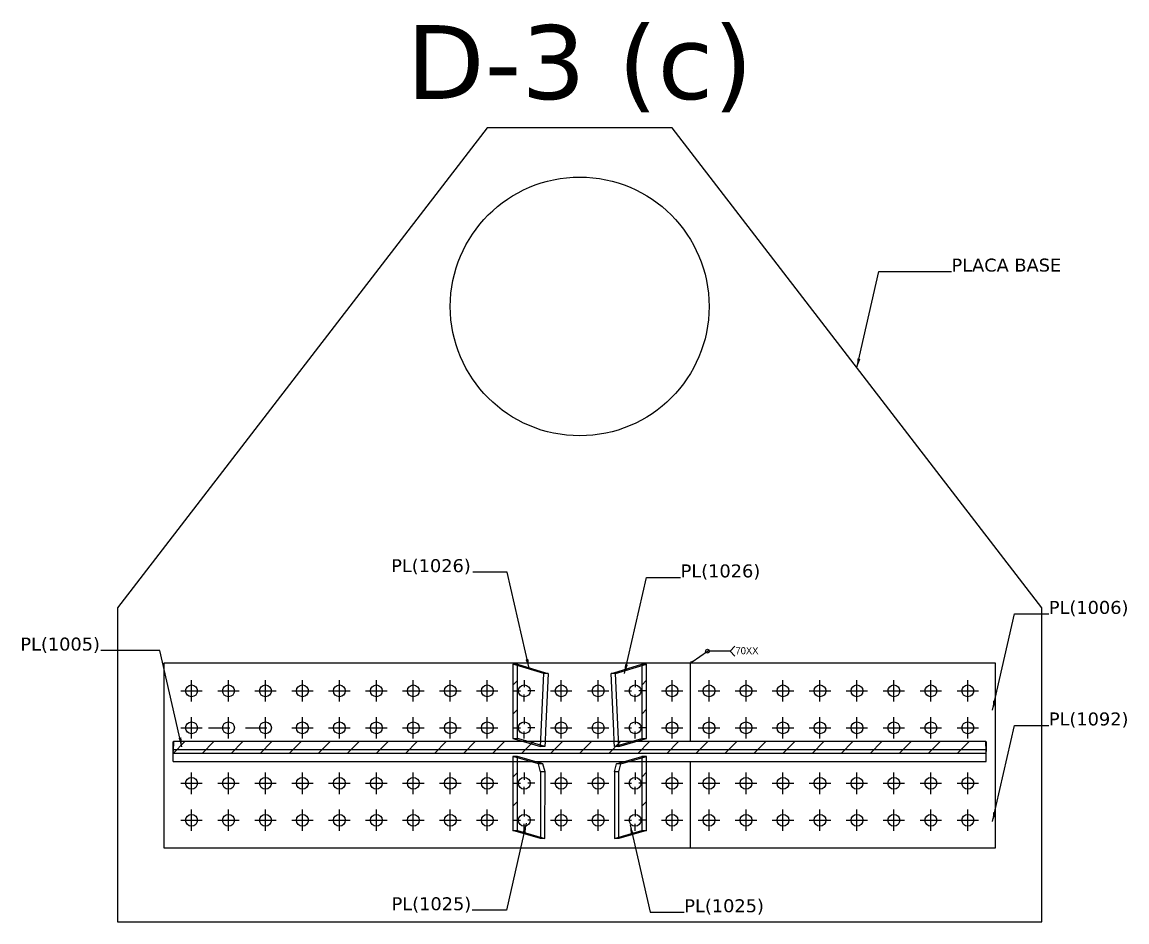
# Model space of a CAD drawing. Header units: millimetres. Extents: x 1541 to 289025, y -12015 to 47026.
# Drawn here: x 101444 to 107422, y 8550 to 13418 of the extents above; entities that cross this region are included whole.
import ezdxf
from ezdxf.enums import TextEntityAlignment as Align

# ---------------------------------------------------------------- set-up
doc = ezdxf.new("R2010")
doc.units = ezdxf.units.MM
doc.header["$LTSCALE"] = 0.1
doc.layers.get('0').update_dxf_attribs({"color": 255})
for name, color, linetype in [('CONCRETO', 2, 'Continuous'), ('COTAS', 8, 'Continuous'), ('PERNOS', 3, 'Continuous'), ('PLATINA', 5, 'Continuous'), ('TEXTO GENERAL', 3, 'Continuous'), ('TEXTO GENRAL', 3, 'Continuous'), ('TITULO', 3, 'Continuous')]:
    doc.layers.add(name, color=color, linetype=linetype)
doc.styles.add('CNI_COTAS', font='romans.shx', dxfattribs={"width": 0.8})
doc.styles.add('ROMANS', font='DINGRAFO.SHX')
doc.styles.add('TEXTO GENERAL', font='verdana.ttf', dxfattribs={"height": 0.9})
doc.dimstyles.new('1.4', dxfattribs={"dimscale": 0, "dimtxt": 70, "dimasz": 50, "dimexe": 4, "dimexo": 4, "dimgap": 15, "dimtad": 1, "dimdec": 0, "dimzin": 4, "dimdsep": 46, "dimtxsty": 'CNI_COTAS', "dimcen": 0, "dimclrd": 256, "dimclrt": 3, "dimadec": 0, "dimazin": 0, "dimtfac": 1, "dimtdec": 0, "dimtmove": 2, "dimatfit": 0, "dimfxl": 0.05, "dimtolj": 1, "dimtzin": 0, "dimarcsym": 0})

# ---------------------------------------------------------------- blocks, each defined once
blk = doc.blocks.new('SOLDADURA ALREDEDOR 1')
h = blk.add_hatch(color=256)
h.dxf.hatch_style = 1
h.paths.add_polyline_path([(4573.7, 3619.4), (4577.4, 3614.2), (4571, 3613.6)])
for p in [(4575.6, 3616.8), (4689.2, 3649.2)]:
    blk.add_line(p, (4621.9, 3649.2))
blk.add_lwpolyline([(4703.9, 3634.4), (4689.2, 3649.2), (4703.9, 3664)])
blk.add_lwpolyline([(4571, 3613.6), (4573.7, 3619.4), (4577.4, 3614.2)], close=True)
blk.add_circle((4621.9, 3649.2), 5.81)
at = {"layer": 'TITULO', "style": 'ROMANS'}
blk.add_text('70XX', height=21, dxfattribs=at).set_placement((4705.4, 3640))
blk = doc.blocks.new('A$Cabe98760')
at = {"linetype": 'Continuous'}
h = blk.add_hatch(dxfattribs=at)
h.set_pattern_fill('', scale=35, angle=180, style=0, pattern_type=0)
h.set_pattern_definition([(225, (104125.18, 9542.06), (78.577, -78.577), [])])
h.paths.add_polyline_path([(104099.1, 9542.7), (104125.2, 9542.1), (104125.2, 9943.6), (104099.1, 9944.2)])
h = blk.add_hatch(dxfattribs=at)
h.set_pattern_fill('', scale=35, angle=180, style=0, pattern_type=0)
h.set_pattern_definition([(225, (104823.09, 9542.72), (78.577, -78.577), [])])
h.paths.add_polyline_path([(104797, 9542.1), (104823.1, 9542.7), (104823.1, 9944.2), (104797, 9943.6)])
h = blk.add_hatch(dxfattribs=at)
h.set_pattern_fill('', scale=35, angle=180, style=0, pattern_type=0)
h.set_pattern_definition([(225, (106660.87, 9460.98), (78.5772, -78.5772), [])])
h.paths.add_polyline_path([(102260.9, 9461), (106660.9, 9461), (106660.9, 9471.4), (106658.5, 9525.2), (102263.2, 9525.2), (102260.9, 9471.4)])
h = blk.add_hatch(dxfattribs=at)
h.set_pattern_fill('', scale=35, angle=180, style=0, pattern_type=0)
h.set_pattern_definition([(225, (104125.03, 9044.19), (78.577, -78.577), [])])
h.paths.add_polyline_path([(104098.9, 9044.8), (104125, 9044.2), (104125.1, 9444.6), (104099, 9445.3)])
h = blk.add_hatch(dxfattribs=at)
h.set_pattern_fill('', scale=35, angle=180, style=0, pattern_type=0)
h.set_pattern_definition([(225, (104823.24, 9044.84), (78.577, -78.577), [])])
h.paths.add_polyline_path([(104797.1, 9044.2), (104823.2, 9044.8), (104823.1, 9445.3), (104797, 9444.6)])
at = {"color": 3, "linetype": 'Continuous'}
for p, q in [((102360.9, 9741.7), (102360.9, 9857.7)), ((102560.9, 9741.7), (102560.9, 9857.7)), ((102760.9, 9741.7), (102760.9, 9857.7)), ((102960.9, 9741.7), (102960.9, 9857.7)), ((103160.9, 9741.7), (103160.9, 9857.7)), ((103360.9, 9741.7), (103360.9, 9857.7)), ((103560.9, 9741.7), (103560.9, 9857.7)), ((103760.9, 9741.7), (103760.9, 9857.7)), ((103960.9, 9741.7), (103960.9, 9857.7)), ((104160.9, 9857.7), (104160.9, 9819.1)), ((104360.9, 9741.7), (104360.9, 9857.7)), ((104560.9, 9741.7), (104560.9, 9857.7)), ((104760.9, 9857.7), (104760.9, 9819.1)), ((104960.9, 9741.7), (104960.9, 9857.7)), ((105160.9, 9741.7), (105160.9, 9857.7)), ((105360.9, 9741.7), (105360.9, 9857.7)), ((105560.9, 9741.7), (105560.9, 9857.7)), ((105760.9, 9741.7), (105760.9, 9857.7)), ((105960.9, 9741.7), (105960.9, 9857.7)), ((106160.9, 9741.7), (106160.9, 9857.7)), ((106360.9, 9741.7), (106360.9, 9857.7)), ((106560.9, 9741.7), (106560.9, 9857.7)), ((102302.9, 9799.7), (102418.9, 9799.7)), ((102502.9, 9799.7), (102618.9, 9799.7)), ((102702.9, 9799.7), (102818.9, 9799.7)), ((102902.9, 9799.7), (103018.9, 9799.7)), ((103102.9, 9799.7), (103218.9, 9799.7)), ((103302.9, 9799.7), (103418.9, 9799.7)), ((103502.9, 9799.7), (103618.9, 9799.7)), ((103702.9, 9799.7), (103818.9, 9799.7)), ((103902.9, 9799.7), (104018.9, 9799.7)), ((104102.9, 9799.7), (104141.5, 9799.7)), ((104160.9, 9741.7), (104160.9, 9780.3)), ((104218.9, 9799.7), (104180.2, 9799.7)), ((104302.9, 9799.7), (104418.9, 9799.7)), ((104502.9, 9799.7), (104618.9, 9799.7)), ((104702.9, 9799.7), (104741.5, 9799.7)), ((104760.9, 9741.7), (104760.9, 9780.3)), ((104818.9, 9799.7), (104780.2, 9799.7)), ((104902.9, 9799.7), (105018.9, 9799.7)), ((105102.9, 9799.7), (105218.9, 9799.7)), ((105302.9, 9799.7), (105418.9, 9799.7)), ((105502.9, 9799.7), (105618.9, 9799.7)), ((105702.9, 9799.7), (105818.9, 9799.7)), ((105902.9, 9799.7), (106018.9, 9799.7)), ((106102.9, 9799.7), (106218.9, 9799.7)), ((106302.9, 9799.7), (106418.9, 9799.7)), ((106502.9, 9799.7), (106618.9, 9799.7)), ((102360.9, 9541.7), (102360.9, 9657.7)), ((102560.9, 9541.7), (102560.9, 9657.7)), ((102760.9, 9541.7), (102760.9, 9657.7)), ((102960.9, 9541.7), (102960.9, 9657.7)), ((103160.9, 9541.7), (103160.9, 9657.7)), ((103360.9, 9541.7), (103360.9, 9657.7)), ((103560.9, 9541.7), (103560.9, 9657.7)), ((103760.9, 9541.7), (103760.9, 9657.7)), ((103960.9, 9541.7), (103960.9, 9657.7)), ((104160.9, 9657.7), (104160.9, 9619.1)), ((104360.9, 9541.7), (104360.9, 9657.7)), ((104560.9, 9541.7), (104560.9, 9657.7)), ((104760.9, 9657.7), (104760.9, 9619.1)), ((104960.9, 9541.7), (104960.9, 9657.7)), ((105160.9, 9541.7), (105160.9, 9657.7)), ((105360.9, 9541.7), (105360.9, 9657.7)), ((105560.9, 9541.7), (105560.9, 9657.7)), ((105760.9, 9541.7), (105760.9, 9657.7)), ((105960.9, 9541.7), (105960.9, 9657.7)), ((106160.9, 9541.7), (106160.9, 9657.7)), ((106360.9, 9541.7), (106360.9, 9657.7)), ((106560.9, 9541.7), (106560.9, 9657.7)), ((102302.9, 9599.7), (102418.9, 9599.7)), ((102452.9, 9599.7), (102568.9, 9599.7)), ((102652.9, 9599.7), (102768.9, 9599.7)), ((102902.9, 9599.7), (103018.9, 9599.7)), ((103102.9, 9599.7), (103218.9, 9599.7)), ((103302.9, 9599.7), (103418.9, 9599.7)), ((103502.9, 9599.7), (103618.9, 9599.7)), ((103702.9, 9599.7), (103818.9, 9599.7)), ((103902.9, 9599.7), (104018.9, 9599.7)), ((104102.9, 9599.7), (104141.5, 9599.7)), ((104160.9, 9541.7), (104160.9, 9580.3)), ((104218.9, 9599.7), (104180.2, 9599.7)), ((104302.9, 9599.7), (104418.9, 9599.7)), ((104502.9, 9599.7), (104618.9, 9599.7)), ((104702.9, 9599.7), (104741.5, 9599.7)), ((104760.9, 9541.7), (104760.9, 9580.3)), ((104818.9, 9599.7), (104780.2, 9599.7)), ((104902.9, 9599.7), (105018.9, 9599.7)), ((105102.9, 9599.7), (105218.9, 9599.7)), ((105302.9, 9599.7), (105418.9, 9599.7)), ((105502.9, 9599.7), (105618.9, 9599.7)), ((105702.9, 9599.7), (105818.9, 9599.7)), ((105902.9, 9599.7), (106018.9, 9599.7)), ((106102.9, 9599.7), (106218.9, 9599.7)), ((106302.9, 9599.7), (106418.9, 9599.7)), ((106502.9, 9599.7), (106618.9, 9599.7)), ((102360.9, 9241.7), (102360.9, 9357.7)), ((102560.9, 9241.7), (102560.9, 9357.7)), ((102760.9, 9241.7), (102760.9, 9357.7)), ((102960.9, 9241.7), (102960.9, 9357.7)), ((103160.9, 9241.7), (103160.9, 9357.7)), ((103360.9, 9241.7), (103360.9, 9357.7)), ((103560.9, 9241.7), (103560.9, 9357.7)), ((103760.9, 9241.7), (103760.9, 9357.7)), ((103960.9, 9241.7), (103960.9, 9357.7)), ((104160.9, 9357.7), (104160.9, 9319.1)), ((104360.9, 9241.7), (104360.9, 9357.7)), ((104560.9, 9241.7), (104560.9, 9357.7)), ((104760.9, 9357.7), (104760.9, 9319.1)), ((104960.9, 9241.7), (104960.9, 9357.7)), ((105160.9, 9241.7), (105160.9, 9357.7)), ((105360.9, 9241.7), (105360.9, 9357.7)), ((105560.9, 9241.7), (105560.9, 9357.7)), ((105760.9, 9241.7), (105760.9, 9357.7)), ((105960.9, 9241.7), (105960.9, 9357.7)), ((106160.9, 9241.7), (106160.9, 9357.7)), ((106360.9, 9241.7), (106360.9, 9357.7)), ((106560.9, 9241.7), (106560.9, 9357.7)), ((102302.9, 9299.7), (102418.9, 9299.7)), ((102502.9, 9299.7), (102618.9, 9299.7)), ((102702.9, 9299.7), (102818.9, 9299.7)), ((102902.9, 9299.7), (103018.9, 9299.7)), ((103102.9, 9299.7), (103218.9, 9299.7)), ((103302.9, 9299.7), (103418.9, 9299.7)), ((103502.9, 9299.7), (103618.9, 9299.7)), ((103702.9, 9299.7), (103818.9, 9299.7)), ((103902.9, 9299.7), (104018.9, 9299.7)), ((104102.9, 9299.7), (104141.5, 9299.7)), ((104160.9, 9241.7), (104160.9, 9280.3)), ((104218.9, 9299.7), (104180.2, 9299.7)), ((104302.9, 9299.7), (104418.9, 9299.7)), ((104502.9, 9299.7), (104618.9, 9299.7)), ((104702.9, 9299.7), (104741.5, 9299.7)), ((104760.9, 9241.7), (104760.9, 9280.3)), ((104818.9, 9299.7), (104780.2, 9299.7)), ((104902.9, 9299.7), (105018.9, 9299.7)), ((105102.9, 9299.7), (105218.9, 9299.7)), ((105302.9, 9299.7), (105418.9, 9299.7)), ((105502.9, 9299.7), (105618.9, 9299.7)), ((105702.9, 9299.7), (105818.9, 9299.7)), ((105902.9, 9299.7), (106018.9, 9299.7)), ((106102.9, 9299.7), (106218.9, 9299.7)), ((106302.9, 9299.7), (106418.9, 9299.7)), ((106502.9, 9299.7), (106618.9, 9299.7)), ((102360.9, 9041.7), (102360.9, 9157.7)), ((102560.9, 9041.7), (102560.9, 9157.7)), ((102760.9, 9041.7), (102760.9, 9157.7)), ((102960.9, 9041.7), (102960.9, 9157.7)), ((103160.9, 9041.7), (103160.9, 9157.7)), ((103360.9, 9041.7), (103360.9, 9157.7)), ((103560.9, 9041.7), (103560.9, 9157.7)), ((103760.9, 9041.7), (103760.9, 9157.7)), ((103960.9, 9041.7), (103960.9, 9157.7)), ((104160.9, 9157.7), (104160.9, 9119.1)), ((104360.9, 9041.7), (104360.9, 9157.7)), ((104560.9, 9041.7), (104560.9, 9157.7)), ((104760.9, 9157.7), (104760.9, 9119.1)), ((104960.9, 9041.7), (104960.9, 9157.7)), ((105160.9, 9041.7), (105160.9, 9157.7)), ((105360.9, 9041.7), (105360.9, 9157.7)), ((105560.9, 9041.7), (105560.9, 9157.7)), ((105760.9, 9041.7), (105760.9, 9157.7)), ((105960.9, 9041.7), (105960.9, 9157.7)), ((106160.9, 9041.7), (106160.9, 9157.7)), ((106360.9, 9041.7), (106360.9, 9157.7)), ((106560.9, 9041.7), (106560.9, 9157.7)), ((102302.9, 9099.7), (102418.9, 9099.7)), ((102502.9, 9099.7), (102618.9, 9099.7)), ((102702.9, 9099.7), (102818.9, 9099.7)), ((102902.9, 9099.7), (103018.9, 9099.7)), ((103102.9, 9099.7), (103218.9, 9099.7)), ((103302.9, 9099.7), (103418.9, 9099.7)), ((103502.9, 9099.7), (103618.9, 9099.7)), ((103702.9, 9099.7), (103818.9, 9099.7)), ((103902.9, 9099.7), (104018.9, 9099.7)), ((104102.9, 9099.7), (104141.5, 9099.7)), ((104218.9, 9099.7), (104180.2, 9099.7)), ((104302.9, 9099.7), (104418.9, 9099.7)), ((104502.9, 9099.7), (104618.9, 9099.7)), ((104702.9, 9099.7), (104741.5, 9099.7)), ((104818.9, 9099.7), (104780.2, 9099.7)), ((104902.9, 9099.7), (105018.9, 9099.7)), ((105102.9, 9099.7), (105218.9, 9099.7)), ((105302.9, 9099.7), (105418.9, 9099.7)), ((105502.9, 9099.7), (105618.9, 9099.7)), ((105702.9, 9099.7), (105818.9, 9099.7)), ((105902.9, 9099.7), (106018.9, 9099.7)), ((106102.9, 9099.7), (106218.9, 9099.7)), ((106302.9, 9099.7), (106418.9, 9099.7)), ((106502.9, 9099.7), (106618.9, 9099.7)), ((104160.9, 9041.7), (104160.9, 9080.3)), ((104760.9, 9041.7), (104760.9, 9080.3))]:
    blk.add_line(p, q, dxfattribs=at)
at = {"layer": 'CONCRETO', "linetype": 'Continuous'}
blk.add_lwpolyline([(101961.3, 8549.7), (106910.9, 8549.7), (106960.9, 8549.7), (106960.9, 10249.7), (104961.1, 12846.7), (103961.1, 12846.7), (101961.3, 10249.7)], close=True, dxfattribs=at)
blk.add_circle((104461.1, 11879.7), 700, dxfattribs=at)
at = {"layer": 'COTAS', "color": 6}
for p, q in [((105060.9, 9525.2), (105060.9, 9949.7)), ((105060.9, 8949.7), (105060.9, 9417.8))]:
    blk.add_line(p, q, dxfattribs=at)
at = {"layer": 'PERNOS', "ltscale": 3}
for centre in [(102360.9, 9799.7), (102560.9, 9799.7), (102760.9, 9799.7), (102960.9, 9799.7), (103160.9, 9799.7), (103360.9, 9799.7), (103560.9, 9799.7), (103760.9, 9799.7), (103960.9, 9799.7), (104160.9, 9799.7), (104360.9, 9799.7), (104560.9, 9799.7), (104760.9, 9799.7), (104960.9, 9799.7), (105160.9, 9799.7), (105360.9, 9799.7), (105560.9, 9799.7), (105760.9, 9799.7), (105960.9, 9799.7), (106160.9, 9799.7), (106360.9, 9799.7), (106560.9, 9799.7), (102360.9, 9599.7), (102560.9, 9599.7), (102760.9, 9599.7), (102960.9, 9599.7), (103160.9, 9599.7), (103360.9, 9599.7), (103560.9, 9599.7), (103760.9, 9599.7), (103960.9, 9599.7), (104160.9, 9599.7), (104360.9, 9599.7), (104560.9, 9599.7), (104760.9, 9599.7), (104960.9, 9599.7), (105160.9, 9599.7), (105360.9, 9599.7), (105560.9, 9599.7), (105760.9, 9599.7), (105960.9, 9599.7), (106160.9, 9599.7), (106360.9, 9599.7), (106560.9, 9599.7), (102360.9, 9299.7), (102560.9, 9299.7), (102760.9, 9299.7), (102960.9, 9299.7), (103160.9, 9299.7), (103360.9, 9299.7), (103560.9, 9299.7), (103760.9, 9299.7), (103960.9, 9299.7), (104160.9, 9299.7), (104360.9, 9299.7), (104560.9, 9299.7), (104760.9, 9299.7), (104960.9, 9299.7), (105160.9, 9299.7), (105360.9, 9299.7), (105560.9, 9299.7), (105760.9, 9299.7), (105960.9, 9299.7), (106160.9, 9299.7), (106360.9, 9299.7), (106560.9, 9299.7), (102360.9, 9099.7), (102560.9, 9099.7), (102760.9, 9099.7), (102960.9, 9099.7), (103160.9, 9099.7), (103360.9, 9099.7), (103560.9, 9099.7), (103760.9, 9099.7), (103960.9, 9099.7), (104160.9, 9099.7), (104360.9, 9099.7), (104560.9, 9099.7), (104760.9, 9099.7), (104960.9, 9099.7), (105160.9, 9099.7), (105360.9, 9099.7), (105560.9, 9099.7), (105760.9, 9099.7), (105960.9, 9099.7), (106160.9, 9099.7), (106360.9, 9099.7), (106560.9, 9099.7)]:
    blk.add_circle(centre, 32, dxfattribs=at)
at = {"layer": 'PLATINA', "linetype": 'Continuous'}
for p, q in [((104125.2, 9943.6), (104099.1, 9944.2)), ((104645.2, 9898.2), (104797, 9943.6)), ((104654.8, 9893.9), (104823.1, 9944.2)), ((104823.1, 9944.2), (104797, 9943.6)), ((104797, 9943.6), (104797, 9542.1)), ((104823.1, 9542.7), (104823.1, 9944.2)), ((104291.2, 9893.9), (104267.3, 9893.9)), ((104630.9, 9893.9), (104645.2, 9898.2)), ((104654.8, 9893.9), (104630.9, 9893.9)), ((104645.2, 9582.9), (104630.9, 9893.9)), ((104673.1, 9497.9), (104654.8, 9893.9)), ((104647.9, 9525.2), (104645.2, 9582.9)), ((102263.2, 9525.2), (102260.9, 9524.8)), ((102263.2, 9525.2), (102260.9, 9471.4)), ((102260.9, 9471.4), (102260.9, 9524.8)), ((106658.5, 9525.2), (102263.2, 9525.2)), ((104099.1, 9542.7), (104125.2, 9542.1)), ((104649.2, 9497.9), (104647.9, 9525.2)), ((104649.2, 9497.9), (104740.6, 9525.2)), ((104673.1, 9497.9), (104764.5, 9525.2)), ((104740.6, 9525.2), (104797, 9542.1)), ((104764.5, 9525.2), (104823.1, 9542.7)), ((104797, 9542.1), (104823.1, 9542.7)), ((106658.5, 9525.2), (106660.9, 9524.8)), ((106660.9, 9471.4), (106658.5, 9525.2)), ((106660.9, 9524.8), (106660.9, 9471.4)), ((106660.9, 9481.6), (102260.9, 9481.6)), ((102260.9, 9461), (102260.9, 9471.4)), ((102260.9, 9461), (102260.9, 9471.4)), ((102260.9, 9417.8), (102260.9, 9461)), ((106660.9, 9461), (102260.9, 9461)), ((104099, 9445.3), (104098.9, 9044.8)), ((104238.3, 9404.4), (104099, 9445.3)), ((104125.1, 9444.6), (104099, 9445.3)), ((104125, 9044.2), (104125.1, 9444.6)), ((104262.2, 9404.4), (104125.1, 9444.6)), ((104273, 9497.9), (104249.1, 9497.9)), ((104673.1, 9497.9), (104649.2, 9497.9)), ((104660, 9404.4), (104797, 9444.6)), ((104683.9, 9404.4), (104823.1, 9445.3)), ((104823.1, 9445.3), (104797, 9444.6)), ((104797, 9444.6), (104797.1, 9044.2)), ((104823.2, 9044.8), (104823.1, 9445.3)), ((106660.9, 9461), (106660.9, 9471.4)), ((106660.9, 9461), (106660.9, 9471.4)), ((106660.9, 9417.8), (106660.9, 9461)), ((102260.9, 9417.8), (104099, 9417.8)), ((104099, 9417.8), (104216.5, 9417.8)), ((104216.5, 9417.8), (104705.7, 9417.8)), ((104249.8, 9361), (104238.3, 9404.4)), ((104262.2, 9404.4), (104238.3, 9404.4)), ((104273.7, 9361), (104262.2, 9404.4)), ((104648.5, 9361), (104660, 9404.4)), ((104683.9, 9404.4), (104660, 9404.4)), ((104672.4, 9361), (104683.9, 9404.4)), ((104705.7, 9417.8), (104823.1, 9417.8)), ((104823.1, 9417.8), (106660.9, 9417.8)), ((104249.8, 9361), (104249, 9001)), ((104273.7, 9361), (104249.8, 9361)), ((104272.9, 9001), (104273.7, 9361)), ((104648.5, 9361), (104649.2, 9001)), ((104672.4, 9361), (104648.5, 9361)), ((104673.2, 9001), (104672.4, 9361)), ((104249, 9001), (104098.9, 9044.8)), ((104098.9, 9044.8), (104125, 9044.2)), ((104125, 9044.2), (104272.9, 9001)), ((104649.2, 9001), (104797.1, 9044.2)), ((104823.2, 9044.8), (104673.2, 9001)), ((104797.1, 9044.2), (104823.2, 9044.8)), ((104272.9, 9001), (104249, 9001)), ((104673.2, 9001), (104649.2, 9001))]:
    blk.add_line(p, q, dxfattribs=at)
for points in [[(102210.9, 8949.7), (106710.9, 8949.7), (106710.9, 9949.7), (102210.9, 9949.7)], [(104099.1, 9542.7), (104157.6, 9525.2), (104249.1, 9497.9), (104267.3, 9893.9), (104099.1, 9944.2)], [(104125.2, 9943.6), (104276.9, 9898.2), (104291.2, 9893.9), (104276.9, 9582.9), (104274.2, 9525.2), (104273, 9497.9), (104181.5, 9525.2), (104125.2, 9542.1)]]:
    blk.add_lwpolyline(points, close=True, dxfattribs=at)
at = {"xscale": 1.810712313348762, "yscale": 1.810712313348762, "zscale": 1.810712313348762}
blk.add_blockref('SOLDADURA ALREDEDOR 1', (96783.7, 3407.1), dxfattribs=at)
at = {"layer": 'TEXTO GENERAL', "color": 3, "style": 'TEXTO GENERAL'}
for s, p in [('PLACA BASE', (106472.5, 12068.5)), ('PL(1026)', (103440.9, 10442.3)), ('PL(1026)', (105007.2, 10413.9)), ('PL(1006)', (106999.2, 10216.3)), ('PL(1005)', (101434.8, 10018)), ('PL(1092)', (106999.2, 9612.8)), ('PL(1025)', (103443.5, 8613)), ('PL(1025)', (105027.1, 8602.1))]:
    blk.add_text(s, height=70, dxfattribs=at).set_placement(p)
at = {"layer": 'TEXTO GENRAL', "color": 3, "style": 'TEXTO GENERAL'}
blk.add_text('D-3 (c)', height=400, dxfattribs=at).set_placement((104461.1, 13201.9), align=Align.MIDDLE_CENTER)
at = {"layer": 'COTAS'}
for points in [[(105961, 11548.2), (106080, 12068.5), (106472.5, 12068.5)], [(104186.8, 9922), (104067.8, 10442.3), (103882.5, 10442.3)], [(104702.9, 9893.6), (104821.9, 10413.9), (105007.2, 10413.9)], [(106694.9, 9696), (106813.9, 10216.3), (106999.2, 10216.3)], [(102309.3, 9497.7), (102190.3, 10018), (101870.8, 10018)], [(106694.9, 9092.5), (106813.9, 9612.8), (106999.2, 9612.8)], [(104171.9, 9084), (104064.2, 8613), (103878.9, 8613)], [(104733.8, 9074.2), (104841.8, 8602.1), (105027.1, 8602.1)]]:
    blk.add_leader(points, dimstyle='1.4', override={"dimscale": 1, "dimtad": 0}, dxfattribs=at)

msp = doc.modelspace()

# ---------------------------------------------------------------- block references
at = {"layer": 'COTAS'}
msp.add_blockref('A$Cabe98760', (0, 0), dxfattribs=at)

doc.saveas('drawing.dxf')
